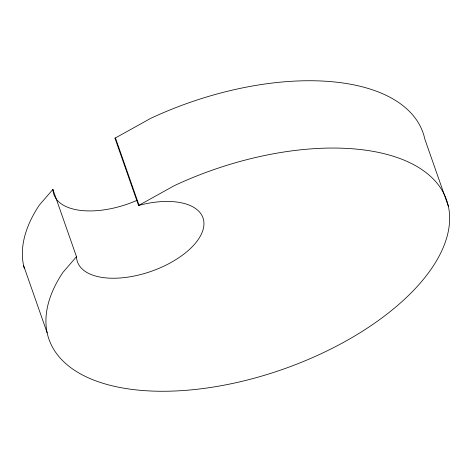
<?xml version="1.0" encoding="UTF-8"?>
<svg xmlns="http://www.w3.org/2000/svg" width="472" height="472" viewBox="0 0 472 472"><rect width="100%" height="100%" fill="white"/><g stroke="black" fill="none" stroke-linecap="round" stroke-linejoin="round"><path stroke-width="0.71" d="M76.493 256.685L62.864 272.468A210.654 105.645 -19.3 0 0 217.468 386.361A210.654 105.645 -19.3 0 0 448.4 206.429L424.829 139.116A210.654 105.645 -19.3 0 0 150.686 118.366L114.979 138.196L138.55 205.509L139.045 205.338A66.511 33.359 -19.3 0 1 203.939 223.002A66.511 33.359 -19.3 0 1 141.382 274.35A66.511 33.359 -19.3 0 1 76.493 256.685L52.917 189.378L39.294 205.161A210.654 105.645 -19.3 0 0 24.284 268.385M138.55 205.509L174.262 185.679A210.654 105.645 -19.3 0 1 448.4 206.429M114.979 138.196L115.475 138.03L139.045 205.338M23.6 265.571L47.17 332.884M136.904 200.388A66.511 33.359 -19.3 0 1 55.395 197.733M55.029 197.101A66.511 33.359 -19.3 0 1 52.917 189.378"/></g></svg>
